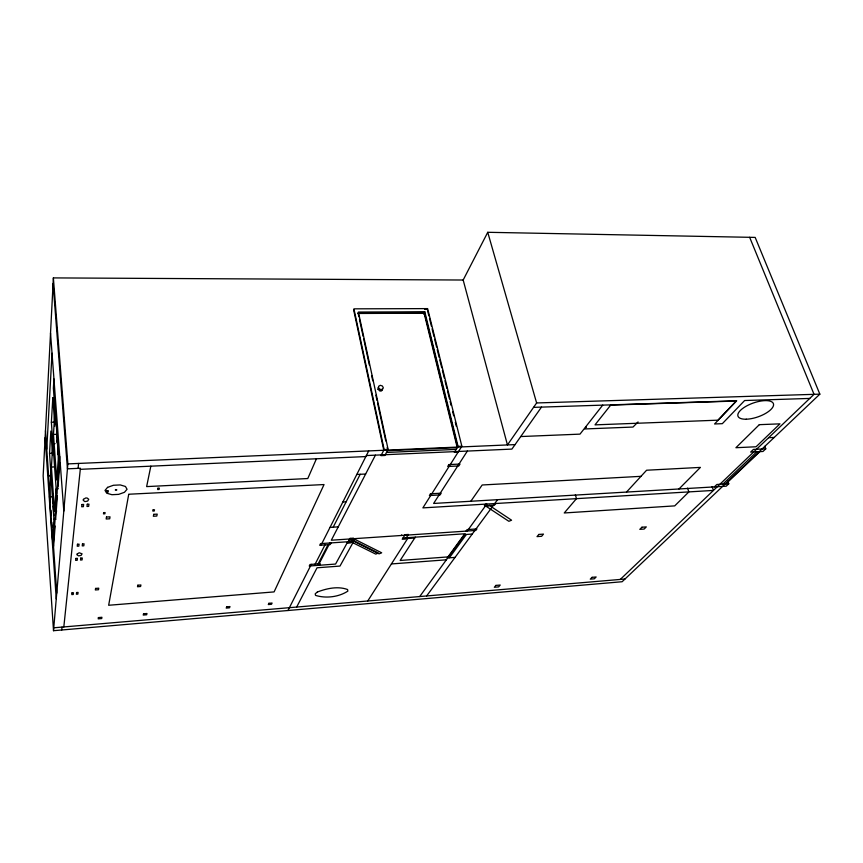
<?xml version="1.0" encoding="UTF-8"?>
<svg xmlns="http://www.w3.org/2000/svg" width="863" height="863" viewBox="0 0 863 863"><rect width="100%" height="100%" fill="white"/><g stroke="black" fill="none" stroke-linecap="round" stroke-linejoin="round"><path stroke-width="1.29" d="M463.172 280.022L53.377 277.908L43.15 475.912L53.517 630.702L622.126 581.727L819.85 394.154L755.179 237.411L487.746 232.298L463.172 280.022L507.455 444.941L536.613 402.956L487.746 232.298M46.764 449.116L52.017 353.204M51.37 479.44L49.536 453.399L50.852 431.079L52.567 455.028M56.516 493.625L51.37 422.255L52.805 397.908L54.952 397.843M53.927 378.933L53.377 388.264L55.264 413.722M49.536 496.905L50.885 475.524L53.948 519.213L52.492 539.602L49.536 496.905L52.589 496.743L52.762 494.078M51.338 468.016L51.37 476.074M56.688 511.036L54.531 511.155L51.413 467.066L52.88 443.701L55.07 443.625M53.463 434.445L55.07 408.803L58.533 455.448L56.775 479.99L53.463 434.445L56.796 434.326L57.228 427.929M52.772 449.343L52.524 453.28L49.536 453.399M54.79 426.182L54.811 417.034M54.768 464.337L54.596 466.926L51.413 467.066M54.531 511.155L56.138 488.836L58.371 488.728M53.312 543.582L59.73 456.462M53.625 546.225L55.135 526.009M55.728 518.005L57.379 495.858M58.037 487.077L59.849 462.719M53.517 630.702L67.864 463.895L53.377 277.908M61.726 630.001L62.017 627.099M78.091 468.361L78.587 463.442M63.819 626.948L80.41 468.253L67.443 468.836L53.075 283.657M128.641 494.715L108.662 605.265L274.089 591.91L324.046 484.553L128.598 494.24M150.831 466.171L146.634 486.603L307.789 478.534L316.43 458.771M423.701 314.013L424.79 311.78L358.372 312.05L388.113 449.407L384.887 455.47L380.95 455.642L384.154 449.58L353.916 308.835L427.627 308.609L461.856 446.236L422.881 507.886L713.442 490.421L712.115 486.624M287.972 610.508L311.306 564.38M321.014 545.189L368.706 450.928M333.172 527.196L360.195 474.294M315.157 564.089L324.973 544.92M318.134 563.873L328.037 544.715M296.678 607.056L317.034 567.789L339.99 566.074L353.701 541.36M318.296 565.341L329.893 542.989M375.416 455.157L331.327 540.216L475.793 530.454L476.915 528.922L467.12 529.58L466.009 531.112M319.461 565.254L320.27 563.712L310.022 564.467L309.245 566.02L335.588 564.057L347.767 541.77M331.09 542.913L330.227 544.564L319.688 545.287L320.529 543.625L348.21 541.737M401.349 535.481L401.716 534.898M424.79 311.78L458.048 446.398L454.305 452.374L458.08 452.201M367.746 600.993L408.221 537.638M467.358 451.069L433.614 503.453L726.204 486.193L728.739 483.798L727.833 481.274M415.286 537.153L400.141 560.475L448.501 556.872M470.831 501.263L482.19 484.984L640.982 476.333M541.489 407.109L511.899 449.094L366.365 455.556M485.545 504.121L484.348 505.772L494.456 505.157L495.675 503.507M419.709 596.56L465.276 533.744L403.01 537.994M467.239 531.025L486.808 504.046M449.429 557.735L466.311 534.542M426.635 595.966L497.573 499.677M602.719 405.125L579.99 434.132L520.745 436.549M638.059 421.942L633 427.056L584.79 428.954L586.376 426.926L585.61 426.958M626.506 492.072L646.603 470.227L700.411 467.401L678.976 488.976M714.359 486.883L716.873 484.488L728.739 483.798M620.281 579.429L814.036 394.326L749.656 237.303M722.816 484.143L756.829 451.77M725.783 483.97L759.904 451.619M765.772 448.825L762.978 451.468L750.67 452.072L753.442 449.418L765.772 448.825L764.823 446.311M53.765 627.8L624.974 579.03M455.049 557.401L447.207 557.983L464.143 534.607L472.255 534.046M391.403 563.949L446.365 559.807M350.529 541.576L354.812 541.284M347.304 542.611L353.237 542.212M407.681 538.48L414.747 537.994M330.022 527.401L338.242 526.872M382.417 389.353L380.335 389.472L378.663 388.08L378.652 386.236L380.324 385.319L382.406 386.02L383.334 387.821L381.791 390.648L379.72 390.766L378.08 389.299M379.752 390.691L381.824 390.572M342.87 501.986L346.149 501.791M53.948 519.213L56.084 519.095M356.797 474.456L365.642 474.024M80.302 469.321L365.847 456.57M384.154 449.58L388.113 449.407M458.048 446.398L461.856 446.236M67.864 463.895L515.06 444.607M387.444 450.68L457.261 447.66L424.111 313.183L357.789 313.474M386.495 452.449L456.171 449.396M768.642 437.692L774.208 437.444M536.613 402.956L819.85 394.154M51.37 422.255L54.488 422.158M533.55 407.368L736.7 400.788L714.586 423.97L722.331 423.668L744.64 400.529L809.753 398.426M424.564 309.386L427.25 309.375M351.964 542.298L348.771 540.713L351.457 539.612L378.372 553.054L375.761 554.111L352.924 542.773M379.256 389.504L379.817 389.968M687.584 488.134L688.868 491.899L674.715 505.88L564.251 512.967L576.473 498.652L575.362 494.855M427.563 310.669L428.857 315.858M429.504 318.458L431.435 326.246M432.083 328.835L434.013 336.624M434.661 339.224L436.592 347.002M437.239 349.601L439.17 357.39M439.817 359.979L441.748 367.767M442.395 370.367L444.326 378.145M444.974 380.745L446.915 388.533M447.552 391.122L449.494 398.911M450.13 401.511L451.101 405.405M452.708 411.888L453.679 415.783M455.297 422.266L456.257 426.16M457.617 447.088L424.413 312.546L358.048 312.827L358.9 316.753M359.461 319.364L363.14 336.365M363.711 338.976L369.364 365.125M371.629 375.588L372.762 380.81M375.869 395.189L377.002 400.421M377.563 403.043L385.772 440.95M387.185 447.487L387.746 450.098M353.593 309.623L383.787 450.27M50.529 333.15L63.808 511.079M56.796 434.326L58.673 459.752M56.958 440.227L57.152 442.859M57.735 450.756L58.026 454.704M52.805 397.908L54.768 424.477M52.589 496.743L53.053 503.409M53.247 506.074L53.894 515.405M45.491 430.648L50.453 502.331M51.014 510.313L51.381 515.643M51.845 522.288L52.212 527.617M52.762 535.599L56.753 593.129M45.124 437.638L56.246 598.954M378.07 387.455L378.048 389.375M71.985 592.87L71.791 594.596L73.258 594.488L73.463 592.762L71.985 592.87M75.868 558.437L75.642 560.378L77.206 560.27L77.422 558.329L75.868 558.437M77.465 544.251L77.239 546.225L78.835 546.128L79.062 544.143L77.465 544.251M81.942 504.521L81.683 506.764L83.377 506.667L83.635 504.424L81.942 504.521M76.602 592.525L76.397 594.24L77.864 594.132L78.08 592.406L76.602 592.525M80.755 558.102L80.529 560.044L82.071 559.936L82.309 558.005L80.755 558.102M82.47 543.927L82.233 545.901L83.819 545.804L84.056 543.819L82.47 543.927M87.26 504.229L86.99 506.473L88.673 506.376L88.954 504.143L87.26 504.229M103.657 512.644L103.474 513.884L104.908 513.809L105.092 512.568L103.657 512.644M106.883 490.81L106.678 492.137L108.155 492.061L108.36 490.734L106.883 490.81M95.577 588.426L95.34 589.968L98.501 589.72L98.749 588.178L95.577 588.426M106.473 517.045L106.181 518.997L109.72 518.792L110.022 516.84L106.473 517.045M98.414 617.574L98.199 618.857L101.715 618.566L101.931 617.282L98.414 617.574M83.409 499.375L83.226 500.335L84.93 501.608L87.681 501.069L88.738 499.267L87.034 497.983L85.61 498.016L83.409 499.375M77.185 553.981L77.023 554.812L78.598 555.88L81.122 555.373L82.082 553.809L79.202 552.773L77.185 553.981M153.118 509.86L152.848 511.09L154.24 511.015L154.52 509.785L153.118 509.86M157.929 488.231L157.638 489.537L159.072 489.461L159.375 488.156L157.929 488.231M137.832 585.211L137.487 586.743L140.583 586.506L140.928 584.974L137.832 585.211M153.765 514.326L153.334 516.257L156.786 516.052L157.228 514.121L153.765 514.326M143.549 613.798L143.226 615.071L146.667 614.78L146.98 613.507L143.549 613.798M226.71 606.84L226.214 608.102L229.504 607.822L230 606.56L226.71 606.84M268.878 603.302L268.296 604.564L271.511 604.294L272.093 603.043L268.878 603.302M350.044 538.383L347.509 543.021L350.982 542.784L353.539 538.145L350.044 538.383M430.486 493.798L429.386 495.535L440.076 494.931L441.198 493.194L430.486 493.798M448.9 464.585L447.703 466.484L458.803 465.944L460.022 464.046L448.9 464.585M405.103 534.672L402.201 539.267L405.567 539.041L408.49 534.445L405.103 534.672M115.61 489.58L115.275 490.011L116.85 489.914L115.61 489.58M610.713 405.092L595.006 424.866L717.94 420.173L736.215 401.025L610.713 405.092M107.573 487.368L105.027 490.4L106.71 493.205L111.931 494.704L118.695 494.359L124.455 492.298L127.044 489.289L125.459 486.473L120.259 484.93L113.409 485.265L107.573 487.368M495.891 585.405L494.337 587.25L498.631 586.883L500.195 585.049L495.891 585.405M538.857 534.434L537.023 536.613L541.63 536.29L543.474 534.111L538.857 534.434M592.083 577.325L590.281 579.138L594.327 578.793L596.139 576.98L592.083 577.325M641.943 527.217L639.817 529.353L644.143 529.051L646.29 526.905L641.943 527.217M759.321 424.672L735.923 447.714L756.064 446.764L779.947 423.852L759.321 424.672M317.379 592.007L315.2 593.809L315.545 595.394C325.89 598.62 338.749 597.088 347.843 591.123L347.606 589.537C337.94 585.945 326.743 588.426 317.379 592.007M354.941 539.375L352.255 540.475L379.094 553.863L381.705 552.816L354.941 539.375M489.407 505.459L486.581 506.603L508.846 521.295L511.586 520.206L489.407 505.459M51.23 475.535L48.533 475.664L51.23 475.556M746.29 419.213A18.781 7.314 -19.4 0 0 773.572 404.898A18.781 7.314 -19.4 0 0 747.229 405.632A18.781 7.314 -19.4 0 0 746.29 419.213"/></g></svg>
